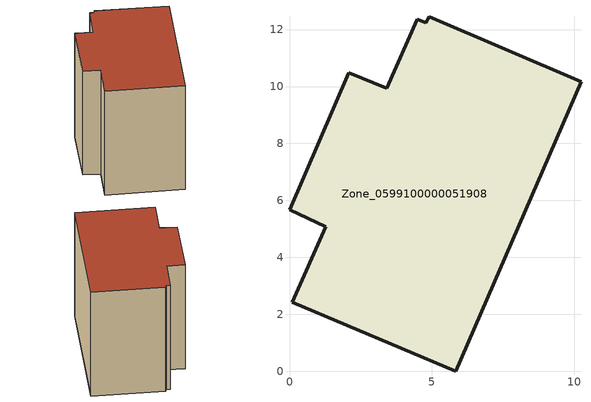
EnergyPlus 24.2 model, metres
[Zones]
Zone_0599100000051908
 floor ground (C_G): 4.48,12.37 4.79,12.24 4.91,12.45 10.24,10.16 5.84,0 0.1,2.42 1.28,5.08 0,5.67 2.08,10.49 3.41,9.94 z0
 wall outside (C_F): 2.08,10.49 0,5.67 1.28,5.08 0.1,2.42 5.84,0 10.24,10.16 4.91,12.45 4.79,12.24 4.48,12.37 3.41,9.94 2.08,10.49 z0:9.58
 roof outside (C_R): 4.79,12.24 4.48,12.37 3.41,9.94 2.08,10.49 0,5.67 1.28,5.08 0.1,2.42 5.84,0 10.24,10.16 4.91,12.45 z9.58
[BUILDING]
Pand.0599100000051908: North Axis=0; Terrain=City; Loads Convergence Tolerance Value=0.04; Temperature Convergence Tolerance Value=0.4; Solar Distribution=FullExterior; Maximum Number of Warmup Days=25; Minimum Number of Warmup Days=1
[Site:Location]
Rotterdam.The.Hague.AP_ZH_NLD Design_Conditions: Latitude=51.96; Longitude=4.45; Time Zone=1; Elevation=-4.5
[SITE:GROUNDTEMPERATURE:BUILDINGSURFACE]
18, 18, 18, 18, 18, 18, 18, 18, 18, 18, 18, 18
[MATERIAL] Thermal Absorptance=0.9; Solar Absorptance=0.7; Visible Absorptance=0.7
Name | Roughness | Thickness | Conductivity | Density | Specific Heat
G.TC.1946 | MediumSmooth | 0.15 | 1 | 540 | 1210
F.TC.1946 | Rough | 0.3 | 0.857143 | 1920 | 840
R.TC.1946 | MediumRough | 0.2 | 0.909091 | 1500 | 1000
[CONSTRUCTION]
C_G: G.TC.1946
C_F: F.TC.1946
C_R: R.TC.1946
[ZONE]
Zone_0599100000051908: Type=1; Multiplier=1; Ceiling Height=Autocalculate; Volume=Autocalculate; Floor Area=autocalculate; Part of Total Floor Area=Yes
[ZONEINFILTRATION:DESIGNFLOWRATE]
Infil_Zone_0599100000051908: Zone or ZoneList or Space or SpaceList=Zone_0599100000051908; Schedule=AlwaysOn; Design Flow Rate Calculation Method=Flow/Area; Flow Rate per Floor Area=0.003; Constant Term Coefficient=1; Temperature Term Coefficient=0; Velocity Term Coefficient=0; Velocity Squared Term Coefficient=0
[HVACTEMPLATE:ZONE:IDEALLOADSAIRSYSTEM]
Zone_0599100000051908: Maximum Heating Supply Air Temperature=50; Minimum Cooling Supply Air Temperature=13; Maximum Heating Supply Air Humidity Ratio=0.0156; Minimum Cooling Supply Air Humidity Ratio=0.0077; Heating Limit=NoLimit; Cooling Limit=NoLimit; Dehumidification Control Type=ConstantSensibleHeatRatio; Cooling Sensible Heat Ratio=0.7; Dehumidification Setpoint=60; Humidification Control Type=None; Humidification Setpoint=30; Outdoor Air Method=None; Outdoor Air Flow Rate per Person=0.00944; Outdoor Air Flow Rate per Zone Floor Area=0; Outdoor Air Flow Rate per Zone=0; Demand Controlled Ventilation Type=None; Outdoor Air Economizer Type=NoEconomizer; Heat Recovery Type=None; Sensible Heat Recovery Effectiveness=0.7; Latent Heat Recovery Effectiveness=0.65
[ZONECONTROL:THERMOSTAT]
ThermostatControl_Zone_0599100000051908: Zone or ZoneList=Zone_0599100000051908; Control Type Schedule=DualSetpointControlType; Control 1=Thermostat_Zone_0599100000051908; Temperature Difference Between Cutout And Setpoint=0
[THERMOSTATSETPOINT:DUALSETPOINT]
Thermostat_Zone_0599100000051908: Heating Setpoint Temperature Schedule=HeatingSetpoint_Zone_0599100000051908; Cooling Setpoint Temperature Schedule=CoolingSetpoint_Zone_0599100000051908
[SCHEDULE:COMPACT]
HeatingSetpoint_Zone_0599100000051908: Through: 12/31, For: AllDays, Until: 24:00, 21
CoolingSetpoint_Zone_0599100000051908: Through: 12/31, For: AllDays, Until: 24:00, 24
DualSetpointControlType: Through: 12/31, For: AllDays, Until: 24:00, 4
AlwaysOn: Through: 12/31, For: AllDays, Until: 24:00, 1
